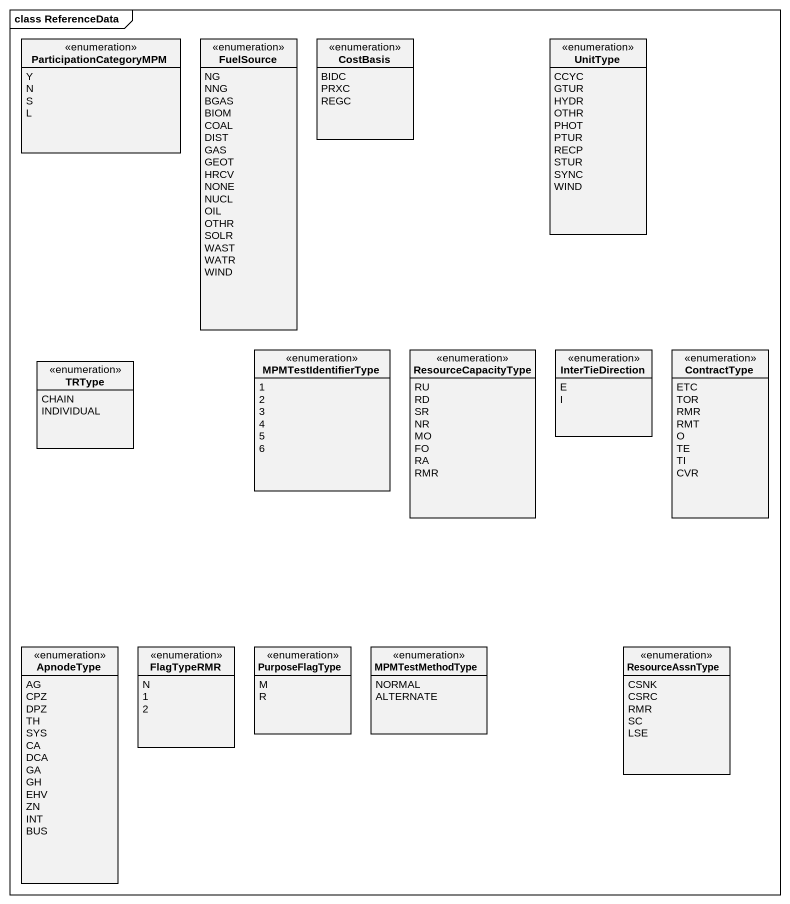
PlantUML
@startuml
mainframe class ReferenceData
hide circle
hide empty members
enum ParticipationCategoryMPM {
  Y
  N
  S
  L
}
enum FuelSource {
  NG
  NNG
  BGAS
  BIOM
  COAL
  DIST
  GAS
  GEOT
  HRCV
  NONE
  NUCL
  OIL
  OTHR
  SOLR
  WAST
  WATR
  WIND
}
enum CostBasis {
  BIDC
  PRXC
  REGC
}
enum UnitType {
  CCYC
  GTUR
  HYDR
  OTHR
  PHOT
  PTUR
  RECP
  STUR
  SYNC
  WIND
}
enum TRType {
  CHAIN
  INDIVIDUAL
}
enum MPMTestIdentifierType {
  1
  2
  3
  4
  5
  6
}
enum ResourceCapacityType {
  RU
  RD
  SR
  NR
  MO
  FO
  RA
  RMR
}
enum InterTieDirection {
  E
  I
}
enum ContractType {
  ETC
  TOR
  RMR
  RMT
  O
  TE
  TI
  CVR
}
enum ApnodeType {
  AG
  CPZ
  DPZ
  TH
  SYS
  CA
  DCA
  GA
  GH
  EHV
  ZN
  INT
  BUS
}
enum FlagTypeRMR {
  N
  1
  2
}
enum PurposeFlagType {
  M
  R
}
enum MPMTestMethodType {
  NORMAL
  ALTERNATE
}
enum ResourceAssnType {
  CSNK
  CSRC
  RMR
  SC
  LSE
}
@enduml
